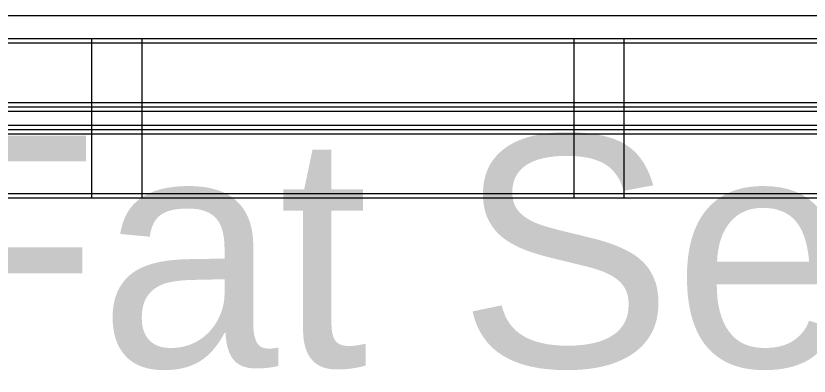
# Model space of a CAD drawing. Header units: millimetres. Extents: x -6314 to 11113, y -129 to 3675.
# Drawn here: x 927.09 to 965.41, y 2918.62 to 2936.02 of the extents above; entities that cross this region are included whole.
import ezdxf

# ---------------------------------------------------------------- set-up
doc = ezdxf.new("R2010")
doc.units = ezdxf.units.MM
doc.layers.add('Equipment', color=123, linetype='Continuous')

# ---------------------------------------------------------------- blocks, each defined once
blk = doc.blocks.new('A$C22f65225')
at = {"layer": 'Equipment', "linetype": 'Continuous', "lineweight": 0, "extrusion": (0, 1, 0)}
for p, q in [((0, 226), (-101.6, 226)), ((0, 224.8), (-109, 224.8)), ((-108.8, 225), (0, 225)), ((-44.417, 218), (-44.417, 225)), ((-42.217, 218), (-42.217, 225)), ((-23.243, 218), (-23.243, 225)), ((-21.043, 218), (-21.043, 225)), ((-109, 222.2), (0, 222.2)), ((-108.8, 222), (0, 222)), ((0, 221.8), (-109, 221.8)), ((-104.5, 221.2), (0, 221.2)), ((0, 221), (-104.3, 221)), ((0, 220.8), (-104.6, 220.8)), ((-109, 218.2), (0, 218.2)), ((0, 218), (-108.8, 218))]:
    blk.add_line(p, q, dxfattribs=at)

msp = doc.modelspace()

# ---------------------------------------------------------------- block references
at = {"xscale": 1.1, "yscale": 1.1, "zscale": 1.1}
msp.add_blockref('A$C22f65225', (979.627, 2687.425), dxfattribs=at)

# ---------------------------------------------------------------- texts
at = {"insert": (906.838, 2930.238), "char_height": 11.16639, "width": 635.62703, "attachment_point": 1}
msp.add_mtext('{\\fArial|b0|i0|c0|p34;B Fat Service tank 1  ^J0.5T }', dxfattribs=at)

doc.saveas('drawing.dxf')
